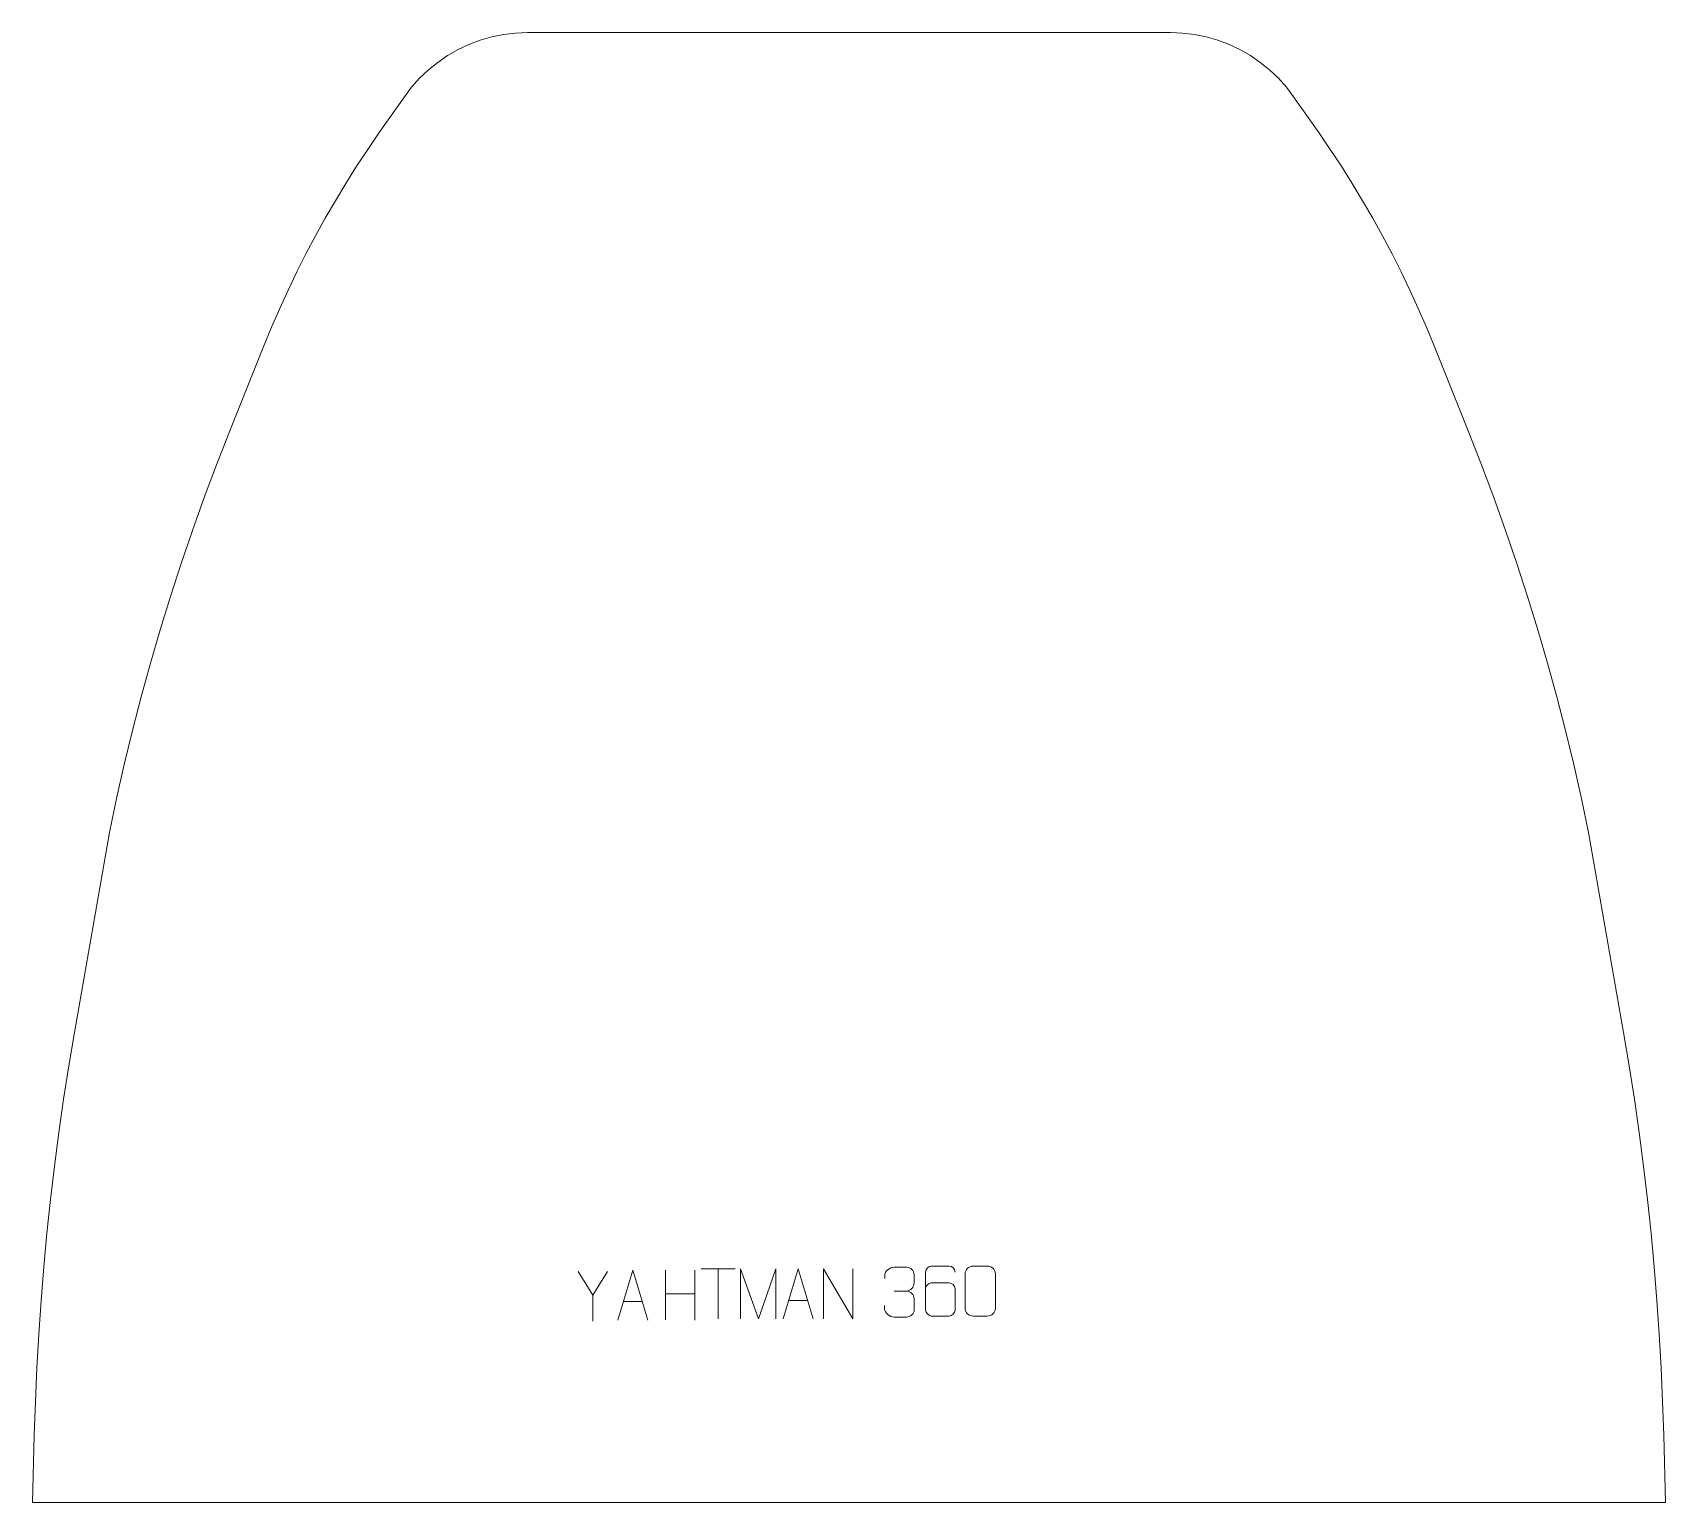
# Model space of a CAD drawing. Header units: millimetres. Extents: x -404 to 413, y 632 to 1367.
import ezdxf

# ---------------------------------------------------------------- set-up
doc = ezdxf.new("R2010")
doc.units = ezdxf.units.MM
doc.header["$MEASUREMENT"] = 0
doc.layers.add('layer 1', color=7, linetype='Continuous')

msp = doc.modelspace()

# ---------------------------------------------------------------- linework, layer by layer
at = {"layer": 'layer 1', "color": 242, "lineweight": 9}
msp.add_open_spline([(408.6915, 733.084), (408.6915, 733.084), (409.8428, 716.2337), (409.8428, 716.2337), (409.8428, 716.2337), (409.8428, 716.2337), (410.7861, 699.3714), (410.7861, 699.3714), (410.7861, 699.3714), (410.7861, 699.3714), (411.521, 682.4982), (411.521, 682.4982), (411.521, 682.4982), (411.521, 682.4982), (412.0477, 665.618), (412.0477, 665.618), (412.0477, 665.618), (412.0477, 665.618), (412.885, 632.1063), (412.885, 632.1063), (412.885, 632.1063), (412.885, 632.1063), (-403.8645, 632.1063), (-403.8645, 632.1063), (-403.8645, 632.1063), (-403.8645, 632.1063), (-403.0261, 665.618), (-403.0261, 665.618), (-403.0261, 665.618), (-403.0261, 665.618), (-402.5005, 682.4982), (-402.5005, 682.4982), (-402.5005, 682.4982), (-402.5005, 682.4982), (-401.7656, 699.3714), (-401.7656, 699.3714), (-401.7656, 699.3714), (-401.7656, 699.3714), (-400.8223, 716.2337), (-400.8223, 716.2337), (-400.8223, 716.2337), (-400.8223, 716.2337), (-399.6709, 733.084), (-399.6709, 733.084), (-399.6709, 733.084), (-399.6709, 733.084), (-398.3106, 749.9177), (-398.3106, 749.9177), (-398.3106, 749.9177), (-398.3106, 749.9177), (-396.743, 766.7336), (-396.743, 766.7336), (-396.743, 766.7336), (-396.743, 766.7336), (-394.9686, 783.5282), (-394.9686, 783.5282), (-394.9686, 783.5282), (-394.9686, 783.5282), (-392.9859, 800.3012), (-392.9859, 800.3012), (-392.9859, 800.3012), (-392.9859, 800.3012), (-390.7963, 817.0473), (-390.7963, 817.0473), (-390.7963, 817.0473), (-390.7963, 817.0473), (-388.3999, 833.7657), (-388.3999, 833.7657), (-388.3999, 833.7657), (-388.3999, 833.7657), (-385.7976, 850.4517), (-385.7976, 850.4517), (-385.7976, 850.4517), (-385.7976, 850.4517), (-382.9896, 867.1061), (-382.9896, 867.1061), (-382.9896, 867.1061), (-382.9896, 867.1061), (-365.4897, 967.1061), (-365.4897, 967.1061), (-365.4897, 967.1061), (-365.4897, 967.1061), (-361.9003, 984.1576), (-361.9003, 984.1576), (-361.9003, 984.1576), (-361.9003, 984.1576), (-358.0529, 1001.1518), (-358.0529, 1001.1518), (-358.0529, 1001.1518), (-358.0529, 1001.1518), (-353.9449, 1018.0857), (-353.9449, 1018.0857), (-353.9449, 1018.0857), (-353.9449, 1018.0857), (-349.5787, 1034.9538), (-349.5787, 1034.9538), (-349.5787, 1034.9538), (-349.5787, 1034.9538), (-344.956, 1051.7541), (-344.956, 1051.7541), (-344.956, 1051.7541), (-344.956, 1051.7541), (-340.076, 1068.4823), (-340.076, 1068.4823), (-340.076, 1068.4823), (-340.076, 1068.4823), (-334.9418, 1085.1326), (-334.9418, 1085.1326), (-334.9418, 1085.1326), (-334.9418, 1085.1326), (-329.554, 1101.7037), (-329.554, 1101.7037), (-329.554, 1101.7037), (-329.554, 1101.7037), (-323.9132, 1118.1902), (-323.9132, 1118.1902), (-323.9132, 1118.1902), (-323.9132, 1118.1902), (-318.0211, 1134.5887), (-318.0211, 1134.5887), (-318.0211, 1134.5887), (-318.0211, 1134.5887), (-311.8795, 1150.8955), (-311.8795, 1150.8955), (-311.8795, 1150.8955), (-311.8795, 1150.8955), (-305.4892, 1167.1062), (-305.4892, 1167.1062), (-305.4892, 1167.1062), (-305.4892, 1167.1062), (-288.1558, 1210.4382), (-288.1558, 1210.4382), (-288.1558, 1210.4382), (-288.1558, 1210.4382), (-284.3048, 1219.8041), (-284.3048, 1219.8041), (-284.3048, 1219.8041), (-284.3048, 1219.8041), (-280.2753, 1229.0951), (-280.2753, 1229.0951), (-280.2753, 1229.0951), (-280.2753, 1229.0951), (-276.0675, 1238.3066), (-276.0675, 1238.3066), (-276.0675, 1238.3066), (-276.0675, 1238.3066), (-271.6839, 1247.4358), (-271.6839, 1247.4358), (-271.6839, 1247.4358), (-271.6839, 1247.4358), (-267.1262, 1256.4794), (-267.1262, 1256.4794), (-267.1262, 1256.4794), (-267.1262, 1256.4794), (-262.3962, 1265.433), (-262.3962, 1265.433), (-262.3962, 1265.433), (-262.3962, 1265.433), (-257.4949, 1274.2945), (-257.4949, 1274.2945), (-257.4949, 1274.2945), (-257.4949, 1274.2945), (-252.4238, 1283.061), (-252.4238, 1283.061), (-252.4238, 1283.061), (-252.4238, 1283.061), (-247.1858, 1291.729), (-247.1858, 1291.729), (-247.1858, 1291.729), (-247.1858, 1291.729), (-241.7839, 1300.2946), (-241.7839, 1300.2946), (-241.7839, 1300.2946), (-241.7839, 1300.2946), (-236.2168, 1308.7542), (-236.2168, 1308.7542), (-236.2168, 1308.7542), (-236.2168, 1308.7542), (-230.4888, 1317.1057), (-230.4888, 1317.1057), (-230.4888, 1317.1057), (-230.4888, 1317.1057), (-217.9152, 1335.0691), (-217.9152, 1335.0691), (-217.9152, 1335.0691), (-217.9152, 1335.0691), (-214.2759, 1339.8493), (-214.2759, 1339.8493), (-214.2759, 1339.8493), (-214.2759, 1339.8493), (-210.2667, 1344.3224), (-210.2667, 1344.3224), (-210.2667, 1344.3224), (-210.2667, 1344.3224), (-205.9113, 1348.4611), (-205.9113, 1348.4611), (-205.9113, 1348.4611), (-205.9113, 1348.4611), (-201.241, 1352.2397), (-201.241, 1352.2397), (-201.241, 1352.2397), (-201.241, 1352.2397), (-196.2827, 1355.6316), (-196.2827, 1355.6316), (-196.2827, 1355.6316), (-196.2827, 1355.6316), (-191.0697, 1358.6169), (-191.0697, 1358.6169), (-191.0697, 1358.6169), (-191.0697, 1358.6169), (-185.6344, 1361.1764), (-185.6344, 1361.1764), (-185.6344, 1361.1764), (-185.6344, 1361.1764), (-180.0127, 1363.2922), (-180.0127, 1363.2922), (-180.0127, 1363.2922), (-180.0127, 1363.2922), (-174.2383, 1364.9523), (-174.2383, 1364.9523), (-174.2383, 1364.9523), (-174.2383, 1364.9523), (-168.3513, 1366.1464), (-168.3513, 1366.1464), (-168.3513, 1366.1464), (-168.3513, 1366.1464), (-162.3867, 1366.8648), (-162.3867, 1366.8648), (-162.3867, 1366.8648), (-162.3867, 1366.8648), (-156.3841, 1367.1052), (-156.3841, 1367.1052), (-156.3841, 1367.1052), (-156.3841, 1367.1052), (165.4046, 1367.1052), (165.4046, 1367.1052), (165.4046, 1367.1052), (165.4046, 1367.1052), (171.4073, 1366.8648), (171.4073, 1366.8648), (171.4073, 1366.8648), (171.4073, 1366.8648), (177.3715, 1366.1464), (177.3715, 1366.1464), (177.3715, 1366.1464), (177.3715, 1366.1464), (183.2599, 1364.9523), (183.2599, 1364.9523), (183.2599, 1364.9523), (183.2599, 1364.9523), (189.0329, 1363.2922), (189.0329, 1363.2922), (189.0329, 1363.2922), (189.0329, 1363.2922), (194.6563, 1361.1764), (194.6563, 1361.1764), (194.6563, 1361.1764), (194.6563, 1361.1764), (200.0916, 1358.6169), (200.0916, 1358.6169), (200.0916, 1358.6169), (200.0916, 1358.6169), (205.3043, 1355.6316), (205.3043, 1355.6316), (205.3043, 1355.6316), (205.3043, 1355.6316), (210.2625, 1352.2397), (210.2625, 1352.2397), (210.2625, 1352.2397), (210.2625, 1352.2397), (214.9331, 1348.4611), (214.9331, 1348.4611), (214.9331, 1348.4611), (214.9331, 1348.4611), (219.2872, 1344.3224), (219.2872, 1344.3224), (219.2872, 1344.3224), (219.2872, 1344.3224), (223.2978, 1339.8493), (223.2978, 1339.8493), (223.2978, 1339.8493), (223.2978, 1339.8493), (226.9358, 1335.0691), (226.9358, 1335.0691), (226.9358, 1335.0691), (226.9358, 1335.0691), (239.5105, 1317.1057), (239.5105, 1317.1057), (239.5105, 1317.1057), (239.5105, 1317.1057), (245.2384, 1308.7542), (245.2384, 1308.7542), (245.2384, 1308.7542), (245.2384, 1308.7542), (250.8044, 1300.2946), (250.8044, 1300.2946), (250.8044, 1300.2946), (250.8044, 1300.2946), (256.2076, 1291.729), (256.2076, 1291.729), (256.2076, 1291.729), (256.2076, 1291.729), (261.4454, 1283.061), (261.4454, 1283.061), (261.4454, 1283.061), (261.4454, 1283.061), (266.5155, 1274.2945), (266.5155, 1274.2945), (266.5155, 1274.2945), (266.5155, 1274.2945), (271.4167, 1265.433), (271.4167, 1265.433), (271.4167, 1265.433), (271.4167, 1265.433), (276.1477, 1256.4794), (276.1477, 1256.4794), (276.1477, 1256.4794), (276.1477, 1256.4794), (280.7054, 1247.4358), (280.7054, 1247.4358), (280.7054, 1247.4358), (280.7054, 1247.4358), (285.0892, 1238.3066), (285.0892, 1238.3066), (285.0892, 1238.3066), (285.0892, 1238.3066), (289.2959, 1229.0951), (289.2959, 1229.0951), (289.2959, 1229.0951), (289.2959, 1229.0951), (293.3267, 1219.8041), (293.3267, 1219.8041), (293.3267, 1219.8041), (293.3267, 1219.8041), (297.1777, 1210.4382), (297.1777, 1210.4382), (297.1777, 1210.4382), (297.1777, 1210.4382), (314.5107, 1167.1062), (314.5107, 1167.1062), (314.5107, 1167.1062), (314.5107, 1167.1062), (320.9011, 1150.8955), (320.9011, 1150.8955), (320.9011, 1150.8955), (320.9011, 1150.8955), (327.043, 1134.5887), (327.043, 1134.5887), (327.043, 1134.5887), (327.043, 1134.5887), (332.9347, 1118.1902), (332.9347, 1118.1902), (332.9347, 1118.1902), (332.9347, 1118.1902), (338.5746, 1101.7037), (338.5746, 1101.7037), (338.5746, 1101.7037), (338.5746, 1101.7037), (343.9633, 1085.1326), (343.9633, 1085.1326), (343.9633, 1085.1326), (343.9633, 1085.1326), (349.0979, 1068.4823), (349.0979, 1068.4823), (349.0979, 1068.4823), (349.0979, 1068.4823), (353.9765, 1051.7541), (353.9765, 1051.7541), (353.9765, 1051.7541), (353.9765, 1051.7541), (358.6006, 1034.9538), (358.6006, 1034.9538), (358.6006, 1034.9538), (358.6006, 1034.9538), (362.9665, 1018.0857), (362.9665, 1018.0857), (362.9665, 1018.0857), (362.9665, 1018.0857), (367.0734, 1001.1518), (367.0734, 1001.1518), (367.0734, 1001.1518), (367.0734, 1001.1518), (370.9218, 984.1576), (370.9218, 984.1576), (370.9218, 984.1576), (370.9218, 984.1576), (374.5103, 967.1061), (374.5103, 967.1061), (374.5103, 967.1061), (374.5103, 967.1061), (392.0098, 867.1061), (392.0098, 867.1061), (392.0098, 867.1061), (392.0098, 867.1061), (394.8192, 850.4517), (394.8192, 850.4517), (394.8192, 850.4517), (394.8192, 850.4517), (397.4215, 833.7657), (397.4215, 833.7657), (397.4215, 833.7657), (397.4215, 833.7657), (399.8178, 817.0473), (399.8178, 817.0473), (399.8178, 817.0473), (399.8178, 817.0473), (402.0075, 800.3012), (402.0075, 800.3012), (402.0075, 800.3012), (402.0075, 800.3012), (403.9902, 783.5282), (403.9902, 783.5282), (403.9902, 783.5282), (403.9902, 783.5282), (405.7645, 766.7336), (405.7645, 766.7336), (405.7645, 766.7336), (405.7645, 766.7336), (407.3322, 749.9177), (407.3322, 749.9177), (407.3322, 749.9177), (407.3322, 749.9177), (408.6915, 733.084), (408.6915, 733.084)], degree=3, knots=[0, 0, 0, 0, 0.00934579, 0.00934579, 0.00934579, 0.00934579, 0.01869159, 0.01869159, 0.01869159, 0.01869159, 0.02803738, 0.02803738, 0.02803738, 0.02803738, 0.03738318, 0.03738318, 0.03738318, 0.03738318, 0.04672897, 0.04672897, 0.04672897, 0.04672897, 0.05607477, 0.05607477, 0.05607477, 0.05607477, 0.06542056, 0.06542056, 0.06542056, 0.06542056, 0.07476636, 0.07476636, 0.07476636, 0.07476636, 0.08411215, 0.08411215, 0.08411215, 0.08411215, 0.09345794, 0.09345794, 0.09345794, 0.09345794, 0.10280374, 0.10280374, 0.10280374, 0.10280374, 0.11214953, 0.11214953, 0.11214953, 0.11214953, 0.12149533, 0.12149533, 0.12149533, 0.12149533, 0.13084112, 0.13084112, 0.13084112, 0.13084112, 0.14018692, 0.14018692, 0.14018692, 0.14018692, 0.14953271, 0.14953271, 0.14953271, 0.14953271, 0.1588785, 0.1588785, 0.1588785, 0.1588785, 0.1682243, 0.1682243, 0.1682243, 0.1682243, 0.17757009, 0.17757009, 0.17757009, 0.17757009, 0.18691589, 0.18691589, 0.18691589, 0.18691589, 0.19626168, 0.19626168, 0.19626168, 0.19626168, 0.20560748, 0.20560748, 0.20560748, 0.20560748, 0.21495327, 0.21495327, 0.21495327, 0.21495327, 0.22429907, 0.22429907, 0.22429907, 0.22429907, 0.23364486, 0.23364486, 0.23364486, 0.23364486, 0.24299065, 0.24299065, 0.24299065, 0.24299065, 0.25233645, 0.25233645, 0.25233645, 0.25233645, 0.26168224, 0.26168224, 0.26168224, 0.26168224, 0.27102804, 0.27102804, 0.27102804, 0.27102804, 0.28037383, 0.28037383, 0.28037383, 0.28037383, 0.28971963, 0.28971963, 0.28971963, 0.28971963, 0.29906542, 0.29906542, 0.29906542, 0.29906542, 0.30841121, 0.30841121, 0.30841121, 0.30841121, 0.31775701, 0.31775701, 0.31775701, 0.31775701, 0.3271028, 0.3271028, 0.3271028, 0.3271028, 0.3364486, 0.3364486, 0.3364486, 0.3364486, 0.34579439, 0.34579439, 0.34579439, 0.34579439, 0.35514019, 0.35514019, 0.35514019, 0.35514019, 0.36448598, 0.36448598, 0.36448598, 0.36448598, 0.37383178, 0.37383178, 0.37383178, 0.37383178, 0.38317757, 0.38317757, 0.38317757, 0.38317757, 0.39252336, 0.39252336, 0.39252336, 0.39252336, 0.40186916, 0.40186916, 0.40186916, 0.40186916, 0.41121495, 0.41121495, 0.41121495, 0.41121495, 0.42056075, 0.42056075, 0.42056075, 0.42056075, 0.42990654, 0.42990654, 0.42990654, 0.42990654, 0.43925234, 0.43925234, 0.43925234, 0.43925234, 0.44859813, 0.44859813, 0.44859813, 0.44859813, 0.45794393, 0.45794393, 0.45794393, 0.45794393, 0.46728972, 0.46728972, 0.46728972, 0.46728972, 0.47663551, 0.47663551, 0.47663551, 0.47663551, 0.48598131, 0.48598131, 0.48598131, 0.48598131, 0.4953271, 0.4953271, 0.4953271, 0.4953271, 0.5046729, 0.5046729, 0.5046729, 0.5046729, 0.51401869, 0.51401869, 0.51401869, 0.51401869, 0.52336449, 0.52336449, 0.52336449, 0.52336449, 0.53271028, 0.53271028, 0.53271028, 0.53271028, 0.54205607, 0.54205607, 0.54205607, 0.54205607, 0.55140187, 0.55140187, 0.55140187, 0.55140187, 0.56074766, 0.56074766, 0.56074766, 0.56074766, 0.57009346, 0.57009346, 0.57009346, 0.57009346, 0.57943925, 0.57943925, 0.57943925, 0.57943925, 0.58878505, 0.58878505, 0.58878505, 0.58878505, 0.59813084, 0.59813084, 0.59813084, 0.59813084, 0.60747664, 0.60747664, 0.60747664, 0.60747664, 0.61682243, 0.61682243, 0.61682243, 0.61682243, 0.62616822, 0.62616822, 0.62616822, 0.62616822, 0.63551402, 0.63551402, 0.63551402, 0.63551402, 0.64485981, 0.64485981, 0.64485981, 0.64485981, 0.65420561, 0.65420561, 0.65420561, 0.65420561, 0.6635514, 0.6635514, 0.6635514, 0.6635514, 0.6728972, 0.6728972, 0.6728972, 0.6728972, 0.68224299, 0.68224299, 0.68224299, 0.68224299, 0.69158879, 0.69158879, 0.69158879, 0.69158879, 0.70093458, 0.70093458, 0.70093458, 0.70093458, 0.71028037, 0.71028037, 0.71028037, 0.71028037, 0.71962617, 0.71962617, 0.71962617, 0.71962617, 0.72897196, 0.72897196, 0.72897196, 0.72897196, 0.73831776, 0.73831776, 0.73831776, 0.73831776, 0.74766355, 0.74766355, 0.74766355, 0.74766355, 0.75700935, 0.75700935, 0.75700935, 0.75700935, 0.76635514, 0.76635514, 0.76635514, 0.76635514, 0.77570093, 0.77570093, 0.77570093, 0.77570093, 0.78504673, 0.78504673, 0.78504673, 0.78504673, 0.79439252, 0.79439252, 0.79439252, 0.79439252, 0.80373832, 0.80373832, 0.80373832, 0.80373832, 0.81308411, 0.81308411, 0.81308411, 0.81308411, 0.82242991, 0.82242991, 0.82242991, 0.82242991, 0.8317757, 0.8317757, 0.8317757, 0.8317757, 0.8411215, 0.8411215, 0.8411215, 0.8411215, 0.85046729, 0.85046729, 0.85046729, 0.85046729, 0.85981308, 0.85981308, 0.85981308, 0.85981308, 0.86915888, 0.86915888, 0.86915888, 0.86915888, 0.87850467, 0.87850467, 0.87850467, 0.87850467, 0.88785047, 0.88785047, 0.88785047, 0.88785047, 0.89719626, 0.89719626, 0.89719626, 0.89719626, 0.90654206, 0.90654206, 0.90654206, 0.90654206, 0.91588785, 0.91588785, 0.91588785, 0.91588785, 0.92523364, 0.92523364, 0.92523364, 0.92523364, 0.93457944, 0.93457944, 0.93457944, 0.93457944, 0.94392523, 0.94392523, 0.94392523, 0.94392523, 0.95327103, 0.95327103, 0.95327103, 0.95327103, 0.96261682, 0.96261682, 0.96261682, 0.96261682, 0.97196262, 0.97196262, 0.97196262, 0.97196262, 0.98130841, 0.98130841, 0.98130841, 0.98130841, 1, 1, 1, 1], dxfattribs=at)
at = {"layer": 'layer 1', "color": 250, "lineweight": 9}
for points in [[(-123.6015, 735.7212), (-123.6015, 735.7212), (-130.9224, 747.6199), (-130.9224, 747.6199)], [(-87.2377, 748.198), (-87.2377, 748.198), (-87.2377, 723.4205), (-87.2377, 723.4205)], [(-72.5944, 748.198), (-72.5944, 748.198), (-72.5944, 723.2445), (-72.5944, 723.2445)], [(-69.3639, 748.8095), (-69.3639, 748.8095), (-52.3767, 748.8095), (-52.3767, 748.8095)], [(-60.8701, 723.8795), (-60.8701, 723.8795), (-60.8701, 748.833), (-60.8701, 748.833)], [(-87.2377, 736.3157), (-87.2377, 736.3157), (-72.5944, 736.3161), (-72.5944, 736.3161)], [(27.0724, 737.756), (27.0724, 737.756), (33.2688, 737.756), (33.2688, 737.756)], [(-108.3494, 732.4939), (-108.3494, 732.4939), (-98.8537, 732.4939), (-98.8537, 732.4939)], [(-25.6182, 733.1289), (-25.6182, 733.1289), (-16.1225, 733.1289), (-16.1225, 733.1289)]]:
    msp.add_open_spline(points, degree=3, dxfattribs=at)
for points, knots in [([(-116.2791, 747.6199), (-116.2791, 747.6199), (-123.6015, 735.7212), (-123.6015, 735.7212), (-123.6015, 735.7212), (-123.6015, 735.7212), (-123.6008, 722.6663), (-123.6008, 722.6663)], [0, 0, 0, 0, 0.33333333, 0.33333333, 0.33333333, 0.33333333, 1, 1, 1, 1]), ([(-111.072, 723.2445), (-111.072, 723.2445), (-103.701, 748.198), (-103.701, 748.198), (-103.701, 748.198), (-103.701, 748.198), (-96.1311, 723.2445), (-96.1311, 723.2445)], [0, 0, 0, 0, 0.33333333, 0.33333333, 0.33333333, 0.33333333, 1, 1, 1, 1]), ([(-49.7128, 723.8773), (-49.7128, 723.8773), (-49.7128, 748.8352), (-49.7128, 748.8352), (-49.7128, 748.8352), (-49.7128, 748.8352), (-40.7877, 723.8773), (-40.7877, 723.8773), (-40.7877, 723.8773), (-40.7877, 723.8773), (-32.0278, 748.8347), (-32.0278, 748.8347), (-32.0278, 748.8347), (-32.0278, 748.8347), (-32.0278, 723.8773), (-32.0278, 723.8773)], [0, 0, 0, 0, 0.2, 0.2, 0.2, 0.2, 0.4, 0.4, 0.4, 0.4, 0.6, 0.6, 0.6, 0.6, 1, 1, 1, 1]), ([(-28.3408, 723.8795), (-28.3408, 723.8795), (-20.9698, 748.833), (-20.9698, 748.833), (-20.9698, 748.833), (-20.9698, 748.833), (-13.3999, 723.8795), (-13.3999, 723.8795)], [0, 0, 0, 0, 0.33333333, 0.33333333, 0.33333333, 0.33333333, 1, 1, 1, 1]), ([(-8.1977, 723.8795), (-8.1977, 723.8795), (-8.1977, 748.833), (-8.1977, 748.833), (-8.1977, 748.833), (-8.1977, 748.833), (6.4571, 723.8795), (6.4571, 723.8795), (6.4571, 723.8795), (6.4571, 723.8795), (6.4571, 748.833), (6.4571, 748.833)], [0, 0, 0, 0, 0.25, 0.25, 0.25, 0.25, 0.5, 0.5, 0.5, 0.5, 1, 1, 1, 1]), ([(22.3627, 744.0012), (22.3627, 744.0012), (22.3627, 745.8584), (22.3627, 745.8584), (22.3627, 745.8584), (22.3484, 747.6003), (25.0129, 749.7184), (27.072, 749.6957), (27.072, 749.6957), (29.1361, 749.6957), (31.2001, 749.6957), (33.2638, 749.6957), (33.2638, 749.6957), (35.4583, 749.7045), (37.0566, 747.8577), (37.101, 745.9456), (37.101, 745.9456), (37.1006, 744.5105), (37.1006, 743.0754), (37.101, 741.6399), (37.101, 741.6399), (37.0524, 739.9864), (35.4498, 737.7564), (33.2515, 737.7664), (33.2515, 737.7664), (35.4552, 737.7552), (37.0632, 735.952), (37.1172, 733.8925), (37.1172, 733.8925), (37.1168, 732.1078), (37.1168, 730.3231), (37.1172, 728.538), (37.1172, 728.538), (37.1273, 726.4766), (35.0724, 724.7135), (33.2515, 724.7216), (33.2515, 724.7216), (31.1862, 724.7219), (29.121, 724.7219), (27.0554, 724.7216), (27.0554, 724.7216), (24.8868, 724.7331), (22.3558, 727.1333), (22.3372, 728.5951), (22.3372, 728.5951), (22.3372, 728.5951), (22.3372, 730.5037), (22.3372, 730.5037)], [0, 0, 0, 0, 0.07692308, 0.07692308, 0.07692308, 0.07692308, 0.15384615, 0.15384615, 0.15384615, 0.15384615, 0.23076923, 0.23076923, 0.23076923, 0.23076923, 0.30769231, 0.30769231, 0.30769231, 0.30769231, 0.38461538, 0.38461538, 0.38461538, 0.38461538, 0.46153846, 0.46153846, 0.46153846, 0.46153846, 0.53846154, 0.53846154, 0.53846154, 0.53846154, 0.61538462, 0.61538462, 0.61538462, 0.61538462, 0.69230769, 0.69230769, 0.69230769, 0.69230769, 0.76923077, 0.76923077, 0.76923077, 0.76923077, 0.84615385, 0.84615385, 0.84615385, 0.84615385, 1, 1, 1, 1]), ([(57.6005, 747.2967), (57.5764, 748.6362), (56.2202, 750.2894), (54.6483, 750.2551), (54.6483, 750.2551), (51.6635, 750.2548), (48.6783, 750.2548), (45.6929, 750.2551), (45.6929, 750.2551), (44.4738, 750.27), (42.7456, 748.8324), (42.7406, 747.2967), (42.7406, 747.2967), (42.7409, 740.9362), (42.7409, 734.5754), (42.7406, 728.2147), (42.7406, 728.2147), (42.7453, 727.0518), (44.4738, 725.2807), (45.6929, 725.2563), (45.6929, 725.2563), (48.6783, 725.2566), (51.6635, 725.2566), (54.6483, 725.2563), (54.6483, 725.2563), (55.9264, 725.3001), (57.5961, 726.9146), (57.6005, 728.2147), (57.6005, 728.2147), (57.6005, 731.798), (57.6005, 735.3811), (57.6005, 738.9638), (57.6005, 738.9638), (57.562, 740.442), (55.9793, 741.8749), (54.6483, 741.8729), (54.6483, 741.8729), (51.6635, 741.8732), (48.6783, 741.8732), (45.6929, 741.8729), (45.6929, 741.8729), (44.3634, 741.8779), (42.7204, 740.3706), (42.7621, 738.9421)], [0, 0, 0, 0, 0.08333333, 0.08333333, 0.08333333, 0.08333333, 0.16666667, 0.16666667, 0.16666667, 0.16666667, 0.25, 0.25, 0.25, 0.25, 0.33333333, 0.33333333, 0.33333333, 0.33333333, 0.41666667, 0.41666667, 0.41666667, 0.41666667, 0.5, 0.5, 0.5, 0.5, 0.58333333, 0.58333333, 0.58333333, 0.58333333, 0.66666667, 0.66666667, 0.66666667, 0.66666667, 0.75, 0.75, 0.75, 0.75, 0.83333333, 0.83333333, 0.83333333, 0.83333333, 1, 1, 1, 1]), ([(66.5898, 750.2553), (68.9559, 750.2553), (71.3224, 750.2553), (73.6889, 750.2553), (73.6889, 750.2553), (75.6694, 750.2909), (77.6954, 748.7966), (77.7225, 746.3545), (77.7225, 746.3545), (77.7221, 740.5971), (77.7221, 734.8393), (77.7225, 729.0811), (77.7225, 729.0811), (77.5804, 726.7535), (75.874, 725.2712), (73.6889, 725.2604), (73.6889, 725.2604), (71.3165, 725.2608), (68.9441, 725.2608), (66.5721, 725.2604), (66.5721, 725.2604), (64.6136, 725.1548), (62.6072, 727.0427), (62.6186, 729.0637), (62.6186, 729.0637), (62.619, 734.8443), (62.619, 740.6246), (62.6186, 746.4044), (62.6186, 746.4044), (62.6229, 748.5464), (64.4, 750.2689), (66.5898, 750.2553)], [0, 0, 0, 0, 0.11111111, 0.11111111, 0.11111111, 0.11111111, 0.22222222, 0.22222222, 0.22222222, 0.22222222, 0.33333333, 0.33333333, 0.33333333, 0.33333333, 0.44444444, 0.44444444, 0.44444444, 0.44444444, 0.55555556, 0.55555556, 0.55555556, 0.55555556, 0.66666667, 0.66666667, 0.66666667, 0.66666667, 0.77777778, 0.77777778, 0.77777778, 0.77777778, 1, 1, 1, 1])]:
    msp.add_open_spline(points, degree=3, knots=knots, dxfattribs=at)

doc.saveas('drawing.dxf')
